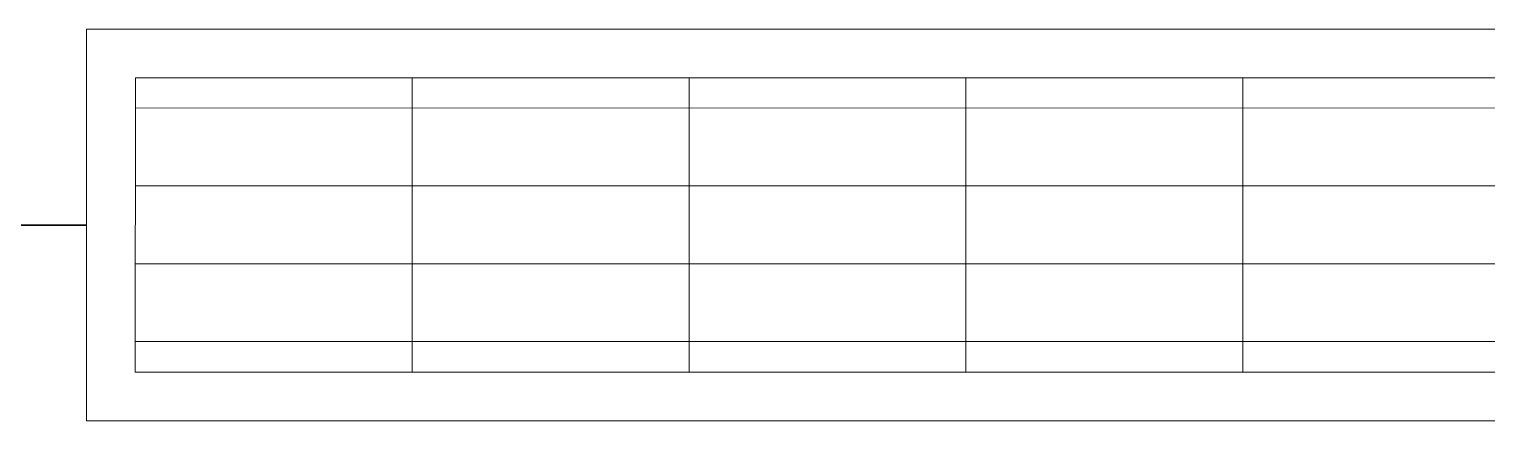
# Model space of a CAD drawing. Extents: x -1457 to 23780, y -2071 to 4205.
# Drawn here: x 2719.3 to 2793.7, y 367 to 387 of the extents above; entities that cross this region are included whole.
import ezdxf

# ---------------------------------------------------------------- set-up
doc = ezdxf.new("R2010")
doc.units = 0
doc.header["$MEASUREMENT"] = 0
doc.layers.get('0').update_dxf_attribs({"color": 9, "lineweight": 9})
doc.layers.add('E-KABLO', color=7, linetype='Continuous', lineweight=30)
doc.layers.add('T-KONVEKTOR', color=220, linetype='Continuous', lineweight=9)

# ---------------------------------------------------------------- blocks, each defined once
blk = doc.blocks.new('A$C4B7F52E3')
for p, q in [((250.001, 89.476), (-0.004, 89.467)), ((250, 89.475), (0, 89.476)), ((0, 89.476), (0, 69.468)), ((0, 69.468), (250, 69.467))]:
    blk.add_line(p, q)
at = {"color": 252, "linetype": 'Continuous'}
for p, q in [((16.607, 71.952), (16.605, 86.99)), ((30.726, 71.952), (30.724, 86.989)), ((44.846, 71.951), (44.843, 86.989)), ((58.965, 71.951), (58.963, 86.988))]:
    blk.add_line(p, q, dxfattribs=at)
at = {"color": 252}
for p, q in [((199.293, 85.436), (2.485, 85.425)), ((196.989, 81.459), (2.485, 81.448)), ((194.684, 77.483), (2.486, 77.471)), ((192.379, 73.506), (2.486, 73.495))]:
    blk.add_line(p, q, dxfattribs=at)
blk.add_lwpolyline([(247.514, 86.989), (247.515, 71.952), (2.486, 71.953), (2.485, 86.99)], close=True)

msp = doc.modelspace()

# ---------------------------------------------------------------- linework, layer by layer
at = {"layer": 'E-KABLO', "color": 6}
msp.add_line((2678.431, 377.013), (2722.245, 377.013), dxfattribs=at)

# ---------------------------------------------------------------- block references
at = {"layer": 'T-KONVEKTOR', "xscale": -1, "rotation": 180}
msp.add_blockref('A$C4B7F52E3', (2722.245, 456.484), dxfattribs=at)

doc.saveas('drawing.dxf')
